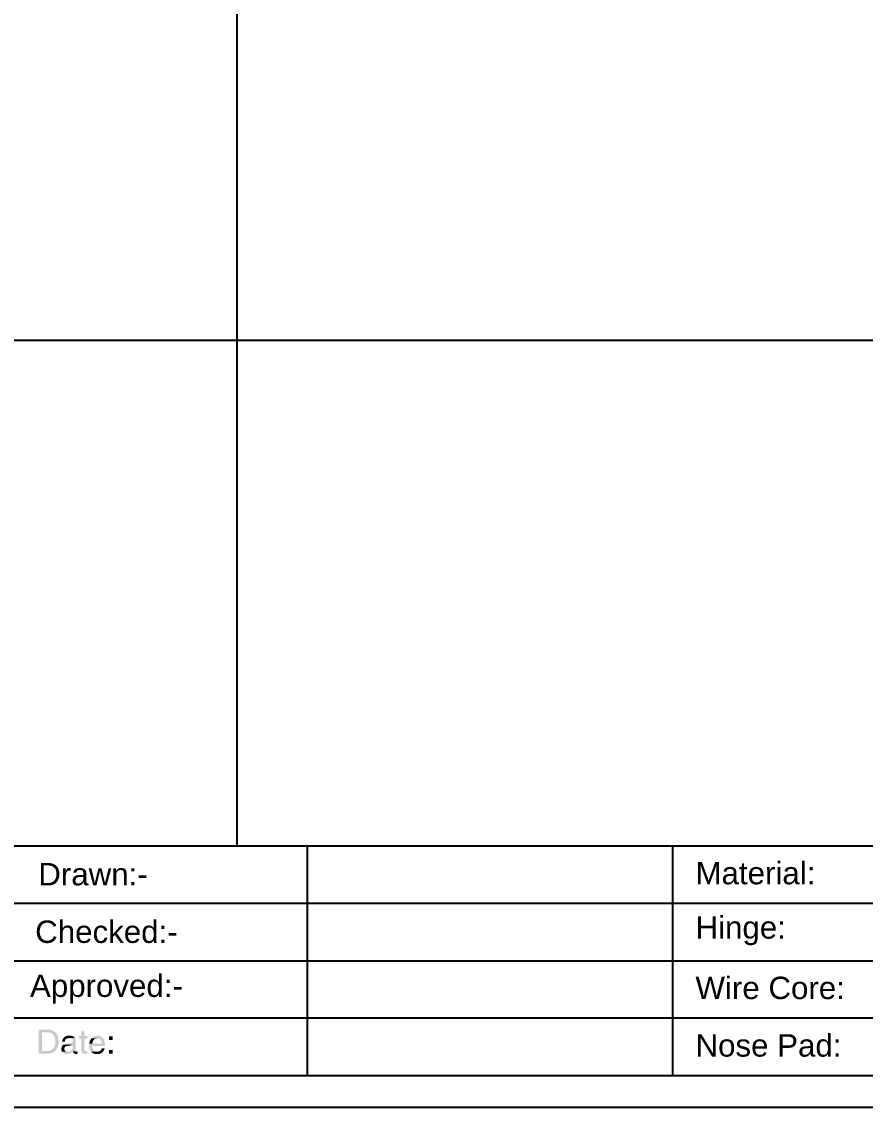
# Model space of a CAD drawing. Header units: inches. Extents: x 3613 to 8393, y -2205 to -794.
# Drawn here: x 8074.6 to 8187.6, y -1185.6 to -1040.1 of the extents above; entities that cross this region are included whole.
import ezdxf

# ---------------------------------------------------------------- set-up
doc = ezdxf.new("R2010")
doc.units = ezdxf.units.IN
doc.header["$MEASUREMENT"] = 0
doc.styles.get("Standard").update_dxf_attribs({"font": 'arial.ttf'})

msp = doc.modelspace()

# ---------------------------------------------------------------- hatches: boundary and pattern name
at = {"transparency": 33554559}
for points in [[(8078.173, -1175.248), (8076.864, -1175.248), (8076.864, -1178.453), (8078.354, -1178.453), (8078.444, -1178.408), (8078.534, -1178.408), (8078.624, -1178.363), (8078.669, -1178.363), (8078.76, -1178.317), (8078.85, -1178.272), (8078.895, -1178.227), (8078.985, -1178.182), (8079.031, -1178.137), (8079.076, -1178.092), (8077.316, -1178.092), (8077.316, -1175.61), (8078.128, -1175.61), (8079.076, -1175.564), (8078.985, -1175.519), (8078.94, -1175.474), (8078.85, -1175.429), (8078.805, -1175.384), (8078.715, -1175.339), (8078.624, -1175.294), (8078.444, -1175.294), (8078.399, -1175.248), (8078.308, -1175.248)], [(8079.076, -1175.564), (8078.128, -1175.61), (8078.263, -1175.61), (8078.354, -1175.655), (8078.444, -1175.655), (8078.489, -1175.7), (8078.579, -1175.7), (8078.669, -1175.745), (8078.715, -1175.835), (8078.76, -1175.88), (8078.85, -1175.925), (8078.895, -1176.016), (8078.895, -1176.061), (8078.94, -1176.151), (8078.985, -1176.196), (8078.985, -1176.287), (8079.031, -1176.377), (8079.031, -1176.467), (8079.076, -1176.557), (8079.076, -1177.144), (8079.031, -1177.234), (8079.031, -1177.325), (8078.985, -1177.415), (8078.985, -1177.505), (8078.94, -1177.55), (8078.895, -1177.64), (8078.85, -1177.686), (8078.805, -1177.776), (8078.805, -1177.776), (8078.76, -1177.866), (8078.669, -1177.911), (8078.624, -1177.956), (8078.534, -1178.002), (8078.444, -1178.002), (8078.399, -1178.047), (8078.308, -1178.047), (8078.218, -1178.092), (8077.316, -1178.092), (8079.076, -1178.092), (8079.166, -1178.002), (8079.166, -1178.002), (8079.211, -1177.911), (8079.256, -1177.866), (8079.301, -1177.821), (8079.346, -1177.731), (8079.392, -1177.64), (8079.392, -1177.595), (8079.437, -1177.505), (8079.437, -1177.415), (8079.482, -1177.325), (8079.482, -1177.234), (8079.527, -1177.144), (8079.527, -1176.602), (8079.482, -1176.512), (8079.482, -1176.332), (8079.437, -1176.241), (8079.437, -1176.196), (8079.392, -1176.106), (8079.392, -1176.016), (8079.346, -1175.971), (8079.301, -1175.88), (8079.256, -1175.79), (8079.211, -1175.745), (8079.166, -1175.7), (8079.121, -1175.61)], [(8080.971, -1176.061), (8080.655, -1176.061), (8080.565, -1176.106), (8080.475, -1176.151), (8080.43, -1176.151), (8080.339, -1176.196), (8080.294, -1176.241), (8080.249, -1176.287), (8080.204, -1176.332), (8080.159, -1176.377), (8080.114, -1176.467), (8080.069, -1176.557), (8080.023, -1176.648), (8080.023, -1176.828), (8080.385, -1176.828), (8080.385, -1176.693), (8080.43, -1176.602), (8080.475, -1176.557), (8080.52, -1176.467), (8080.565, -1176.467), (8080.655, -1176.422), (8080.746, -1176.377), (8080.926, -1176.377), (8081.738, -1176.332), (8081.693, -1176.287), (8081.603, -1176.241), (8081.558, -1176.196), (8081.513, -1176.151), (8081.423, -1176.106), (8081.332, -1176.106), (8081.287, -1176.061), (8081.062, -1176.061)], [(8083.002, -1175.474), (8082.596, -1175.474), (8082.596, -1176.106), (8082.28, -1176.106), (8082.28, -1176.422), (8082.596, -1176.422), (8082.596, -1178.137), (8082.641, -1178.227), (8082.686, -1178.317), (8082.686, -1178.363), (8082.731, -1178.408), (8082.777, -1178.408), (8082.867, -1178.453), (8082.957, -1178.453), (8083.047, -1178.498), (8083.092, -1178.498), (8083.138, -1178.453), (8083.363, -1178.453), (8083.363, -1178.137), (8083.138, -1178.137), (8083.047, -1178.092), (8083.002, -1178.047), (8083.002, -1176.422), (8083.363, -1176.422), (8083.363, -1176.106), (8083.002, -1176.106)], [(8084.717, -1176.061), (8084.492, -1176.061), (8084.401, -1176.106), (8084.356, -1176.106), (8084.266, -1176.151), (8084.176, -1176.196), (8084.13, -1176.241), (8084.04, -1176.287), (8083.995, -1176.332), (8083.95, -1176.377), (8084.717, -1176.422), (8084.898, -1176.422), (8084.988, -1176.467), (8085.078, -1176.512), (8085.123, -1176.557), (8085.169, -1176.602), (8085.169, -1176.602), (8085.214, -1176.693), (8085.259, -1176.738), (8085.304, -1176.828), (8085.304, -1176.918), (8085.349, -1177.009), (8085.349, -1177.099), (8084.04, -1177.099), (8083.634, -1177.144), (8083.634, -1177.595), (8083.679, -1177.686), (8083.679, -1177.776), (8083.724, -1177.866), (8083.724, -1177.911), (8083.769, -1178.002), (8083.815, -1178.092), (8083.86, -1178.137), (8083.905, -1178.182), (8084.717, -1178.182), (8084.627, -1178.182), (8084.537, -1178.137), (8084.446, -1178.137), (8084.401, -1178.092), (8084.311, -1178.047), (8084.266, -1178.002), (8084.221, -1177.956), (8084.176, -1177.911), (8084.13, -1177.866), (8084.13, -1177.776), (8084.085, -1177.731), (8084.085, -1177.64), (8084.04, -1177.505), (8084.04, -1177.415), (8085.755, -1177.415), (8085.755, -1177.099), (8085.71, -1177.009), (8085.71, -1176.828), (8085.665, -1176.738), (8085.62, -1176.648), (8085.62, -1176.602), (8085.575, -1176.512), (8085.53, -1176.467), (8085.484, -1176.377), (8085.439, -1176.332), (8085.349, -1176.287), (8085.304, -1176.241), (8085.214, -1176.196), (8085.169, -1176.151), (8085.078, -1176.106), (8084.988, -1176.061), (8084.807, -1176.061)], [(8086.793, -1176.602), (8086.793, -1176.151), (8086.297, -1176.151), (8086.297, -1176.602)], [(8080.204, -1177.234), (8080.159, -1177.279), (8080.069, -1177.325), (8080.069, -1177.37), (8080.023, -1177.415), (8079.978, -1177.505), (8079.933, -1177.55), (8079.933, -1177.64), (8079.888, -1177.731), (8079.888, -1177.956), (8079.933, -1178.047), (8079.933, -1178.137), (8079.978, -1178.182), (8080.7, -1178.182), (8080.565, -1178.182), (8080.475, -1178.137), (8080.43, -1178.092), (8080.385, -1178.047), (8080.339, -1177.956), (8080.294, -1177.866), (8080.294, -1177.731), (8080.339, -1177.64), (8080.385, -1177.595), (8080.43, -1177.505), (8080.475, -1177.505), (8080.565, -1177.46), (8080.655, -1177.415), (8080.836, -1177.415), (8081.197, -1177.325), (8081.377, -1177.325), (8081.468, -1177.279)], [(8081.738, -1176.332), (8080.926, -1176.377), (8081.107, -1176.377), (8081.152, -1176.422), (8081.242, -1176.422), (8081.287, -1176.467), (8081.377, -1176.512), (8081.423, -1176.602), (8081.423, -1176.693), (8081.468, -1176.783), (8081.468, -1176.783), (8081.423, -1176.873), (8081.423, -1176.918), (8081.377, -1176.964), (8081.287, -1177.009), (8081.242, -1177.009), (8081.152, -1177.054), (8080.655, -1177.099), (8080.52, -1177.099), (8080.43, -1177.144), (8080.339, -1177.189), (8080.294, -1177.189), (8080.204, -1177.234), (8081.468, -1177.279), (8081.468, -1177.595), (8081.423, -1177.686), (8081.423, -1177.821), (8081.377, -1177.866), (8081.287, -1177.956), (8081.242, -1178.002), (8081.197, -1178.047), (8081.152, -1178.092), (8081.062, -1178.137), (8080.971, -1178.137), (8080.881, -1178.182), (8079.978, -1178.182), (8080.023, -1178.272), (8080.114, -1178.317), (8080.159, -1178.363), (8080.204, -1178.408), (8080.294, -1178.453), (8080.339, -1178.453), (8080.43, -1178.498), (8080.926, -1178.498), (8080.971, -1178.453), (8081.062, -1178.408), (8081.152, -1178.408), (8081.197, -1178.363), (8081.287, -1178.317), (8081.377, -1178.227), (8081.377, -1178.227), (8081.468, -1178.137), (8081.874, -1178.137), (8081.829, -1178.047), (8081.829, -1176.602), (8081.784, -1176.512), (8081.784, -1176.422)], [(8083.95, -1176.377), (8083.905, -1176.422), (8083.86, -1176.512), (8083.815, -1176.557), (8083.769, -1176.648), (8083.724, -1176.693), (8083.724, -1176.783), (8083.679, -1176.873), (8083.679, -1176.964), (8083.634, -1177.054), (8083.634, -1177.144), (8084.04, -1177.099), (8084.04, -1177.009), (8084.085, -1176.918), (8084.085, -1176.828), (8084.13, -1176.783), (8084.176, -1176.693), (8084.221, -1176.648), (8084.266, -1176.602), (8084.311, -1176.512), (8084.401, -1176.467), (8084.446, -1176.467), (8084.537, -1176.422), (8084.717, -1176.422)], [(8081.874, -1178.137), (8081.468, -1178.137), (8081.468, -1178.227), (8081.964, -1178.182), (8081.964, -1178.182)], [(8082.1, -1178.182), (8081.964, -1178.182), (8081.468, -1178.227), (8081.513, -1178.317), (8081.558, -1178.363), (8081.558, -1178.363), (8081.603, -1178.408), (8081.693, -1178.453), (8081.784, -1178.498), (8081.964, -1178.498), (8082.009, -1178.453), (8082.1, -1178.453)], [(8085.71, -1177.731), (8085.304, -1177.731), (8085.304, -1177.866), (8085.259, -1177.911), (8085.169, -1178.002), (8085.123, -1178.047), (8085.078, -1178.092), (8084.988, -1178.137), (8084.898, -1178.137), (8084.807, -1178.182), (8083.905, -1178.182), (8083.95, -1178.272), (8084.04, -1178.317), (8084.085, -1178.363), (8084.176, -1178.408), (8084.266, -1178.453), (8084.311, -1178.453), (8084.401, -1178.498), (8084.988, -1178.498), (8085.078, -1178.453), (8085.169, -1178.408), (8085.214, -1178.408), (8085.304, -1178.363), (8085.349, -1178.317), (8085.439, -1178.272), (8085.484, -1178.182), (8085.53, -1178.137), (8085.575, -1178.047), (8085.62, -1178.002), (8085.665, -1177.911), (8085.665, -1177.821)], [(8086.793, -1178.453), (8086.793, -1177.956), (8086.297, -1177.956), (8086.297, -1178.453)]]:
    msp.add_hatch(color=256, dxfattribs=at).paths.add_polyline_path(points)

# ---------------------------------------------------------------- linework, layer by layer
for p, q in [((8103.422, -894.646), (8103.422, -1150.606)), ((7992.81, -1082.777), (8389.248, -1082.777)), ((7979.992, -1181.386), (8389.248, -1181.386))]:
    msp.add_line(p, q)
msp.add_lwpolyline([(8393.286, -1185.646), (8393.286, -888.646), (7973.286, -888.646), (7973.286, -1185.646)], close=True)
for points in [[(7992.81, -1150.606), (8389.248, -1150.606)], [(8112.835, -1150.606), (8112.835, -1181.386)], [(8161.803, -1150.606), (8161.803, -1181.386)], [(7992.81, -1158.279), (8288.94, -1158.279)], [(7992.81, -1165.996), (8341.88, -1165.996)], [(7992.81, -1173.669), (8288.94, -1173.669)]]:
    msp.add_lwpolyline(points)

# ---------------------------------------------------------------- texts
at = {"width": 34.34827, "attachment_point": 5}
for s, insert, char_height in [('Drawn:-', (8084.147, -1154.408), 2.9997), ('\\pxql;Material:', (8182.067, -1154.264), 2.99966), ('\\pxql;Hinge:', (8182.067, -1161.981), 2.99966), ('Checked:-', (8085.944, -1162.125), 2.9997), ('Approved:-', (8085.944, -1169.798), 2.9997), ('\\pxql; Wire Core:', (8180.9, -1169.654), 2.99966), ('\\pxql;Nose Pad:', (8182.067, -1177.371), 2.99966)]:
    msp.add_mtext(s, dxfattribs=dict(at, insert=insert, char_height=char_height))

doc.saveas('drawing.dxf')
